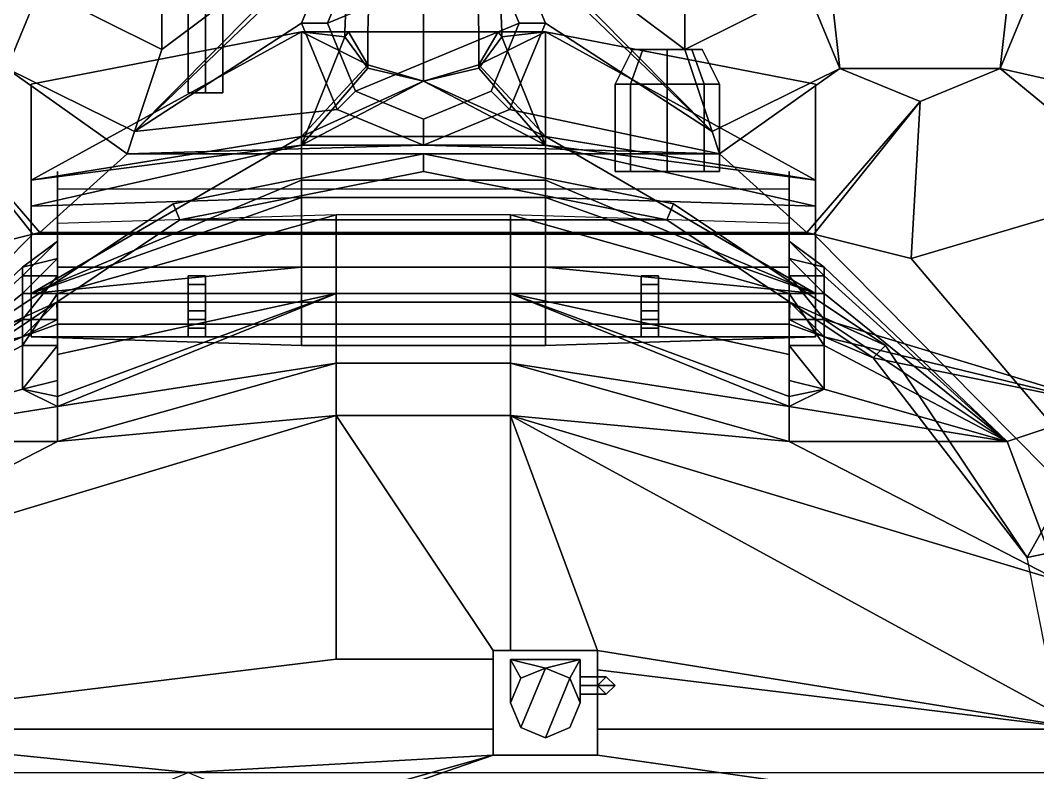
# Model space of a CAD drawing. Header units: millimetres. Extents: x -1.42 to 1.42, y -2.5 to 7.36.
# Drawn here: x -0.463 to 0.705, y 0.46 to 1.323 of the extents above; entities that cross this region are included whole.
import ezdxf

# ---------------------------------------------------------------- set-up
doc = ezdxf.new("R2010")
doc.units = ezdxf.units.MM
doc.header["$MEASUREMENT"] = 0
for name, color, linetype in [('gun', 1, 'Continuous'), ('sleeve', 5, 'Continuous'), ('turret', 2, 'Continuous')]:
    doc.layers.add(name, color=color, linetype=linetype)

msp = doc.modelspace()

# ---------------------------------------------------------------- linework, layer by layer
for points in [[(0.71, 1.94, 0.47), (0.83, -1.89, 0.47), (-0.83, -1.89, 0.47), (-0.71, 1.94, 0.47)], [(-0.06, 1.47, 1.56), (-0.3, 1.29, 1.5504), (-0.3314, 1.1959, 1.56), (-0.06, 1.47, 1.56)], [(-0.06, 1.47, 1.56), (-0.06, 1.47, 1.56), (-0.3314, 1.1959, 1.56), (-0.099, 1.419, 1.56)], [(-0.06, 1.47, 1.56), (-0.3, 1.39, 1.5365), (-0.3, 1.29, 1.5504), (-0.06, 1.47, 1.56)], [(0.06, 1.47, 1.56), (0.06, 1.47, 1.56), (0.099, 1.419, 1.56), (0.3314, 1.1959, 1.56)], [(0.3, 1.29, 1.5504), (0.06, 1.47, 1.56), (0.06, 1.47, 1.56), (0.3314, 1.1959, 1.56)], [(0.3, 1.39, 1.5365), (0.06, 1.47, 1.56), (0.06, 1.47, 1.56), (0.3, 1.29, 1.5504)], [(0, 1.43, 1.61), (-0.0778, 1.3978, 1.61), (-0.11, 1.32, 1.61), (0.0778, 1.3978, 1.61)], [(-0.3314, 1.1959, 1.56), (-0.3314, 1.1959, 1.56), (-0.14, 1.32, 1.56), (-0.099, 1.419, 1.56)], [(-0.099, 1.419, 1.56), (-0.14, 1.32, 1.56), (-0.14, 1.32, 1.59), (-0.099, 1.419, 1.59)], [(-0.099, 1.419, 1.59), (-0.14, 1.32, 1.59), (-0.11, 1.32, 1.61), (-0.0778, 1.3978, 1.61)], [(0.14, 1.32, 1.59), (0.099, 1.419, 1.59), (0.0778, 1.3978, 1.61), (0.11, 1.32, 1.61)], [(0.14, 1.32, 1.56), (0.099, 1.419, 1.56), (0.099, 1.419, 1.59), (0.14, 1.32, 1.59)], [(0.3314, 1.1959, 1.56), (0.3314, 1.1959, 1.56), (0.099, 1.419, 1.56), (0.14, 1.32, 1.56)], [(-0.3, 1.29, 1.5704), (-0.3, 1.39, 1.5565), (-0.44, 1.36, 1.55)], [(-0.3, 1.29, 1.5704), (-0.3, 1.29, 1.5504), (-0.3, 1.39, 1.5365), (-0.3, 1.39, 1.5565)], [(0.0778, 1.3978, 1.61), (-0.11, 1.32, 1.61), (-0.0778, 1.2422, 1.61), (0.11, 1.32, 1.61)], [(0.3, 1.39, 1.5565), (0.3, 1.39, 1.5365), (0.3, 1.29, 1.5504), (0.3, 1.29, 1.5704)], [(0.3, 1.39, 1.5565), (0.3, 1.29, 1.5704), (0.44, 1.36, 1.55)], [(-0.3314, 1.1959, 1.58), (-0.3, 1.29, 1.5704), (-0.44, 1.36, 1.55), (-0.4781, 1.2681, 1.55)], [(-0.4781, 1.2681, 1.55), (-0.44, 1.36, 1.55), (-0.44, 1.36, 1.55), (-0.47, 1.34, 1.55)], [(0.3, 1.29, 1.5704), (0.3314, 1.1959, 1.58), (0.4781, 1.2681, 1.55), (0.44, 1.36, 1.55)], [(0.44, 1.36, 1.55), (0.44, 1.36, 1.55), (0.4781, 1.2681, 1.55), (0.47, 1.34, 1.55)], [(0.6619, 1.2681, 1.53), (0.7, 1.36, 1.53), (0.7, 1.36, 1.55), (0.6619, 1.2681, 1.55)], [(0.6619, 1.2681, 1.53), (0.92, 1.21, 1.4922), (0.96, 1.33, 1.4699), (0.7, 1.36, 1.53)], [(0.6619, 1.2681, 1.55), (0.7, 1.36, 1.55), (0.7, 1.36, 1.55), (0.67, 1.34, 1.55)], [(0.47, 1.34, 1.55), (0.4781, 1.2681, 1.55), (0.6619, 1.2681, 1.55), (0.67, 1.34, 1.55)], [(-0.3314, 1.1959, 1.56), (-0.3314, 1.1959, 1.56), (-0.099, 1.221, 1.56), (-0.14, 1.32, 1.56)], [(-0.14, 1.32, 1.56), (-0.099, 1.221, 1.56), (-0.099, 1.221, 1.59), (-0.14, 1.32, 1.59)], [(-0.14, 1.32, 1.59), (-0.099, 1.221, 1.59), (-0.0778, 1.2422, 1.61), (-0.11, 1.32, 1.61)], [(0.11, 1.32, 1.61), (-0.0778, 1.2422, 1.61), (0, 1.21, 1.61), (0.0778, 1.2422, 1.61)], [(0.099, 1.221, 1.59), (0.14, 1.32, 1.59), (0.11, 1.32, 1.61), (0.0778, 1.2422, 1.61)], [(0.099, 1.221, 1.56), (0.14, 1.32, 1.56), (0.14, 1.32, 1.59), (0.099, 1.221, 1.59)], [(0.34, 1.17, 1.56), (0.3314, 1.1959, 1.56), (0.14, 1.32, 1.56), (0.099, 1.221, 1.56)], [(-0.3314, 1.1959, 1.58), (-0.3314, 1.1959, 1.56), (-0.3, 1.29, 1.5504), (-0.3, 1.29, 1.5704)], [(0.3, 1.29, 1.5704), (0.3, 1.29, 1.5504), (0.3314, 1.1959, 1.56), (0.3314, 1.1959, 1.58)], [(-0.44, 1.08, 1.58), (-0.34, 1.17, 1.58), (-0.4781, 1.2681, 1.55), (-0.57, 1.23, 1.55)], [(-0.34, 1.17, 1.58), (-0.3314, 1.1959, 1.58), (-0.4781, 1.2681, 1.55)], [(0.3314, 1.1959, 1.58), (0.34, 1.17, 1.58), (0.4781, 1.2681, 1.55)], [(0.4781, 1.2681, 1.55), (0.34, 1.17, 1.58), (0.44, 1.08, 1.58), (0.57, 1.23, 1.53)], [(0.4781, 1.2681, 1.55), (0.57, 1.23, 1.53), (0.57, 1.23, 1.55), (0.4781, 1.2681, 1.55)], [(0.4781, 1.2681, 1.55), (0.57, 1.23, 1.55), (0.57, 1.23, 1.55), (0.6619, 1.2681, 1.55)], [(0.57, 1.23, 1.53), (0.56, 1.05, 1.5662), (0.83, 1.13, 1.5163), (0.6619, 1.2681, 1.53)], [(0.57, 1.23, 1.53), (0.6619, 1.2681, 1.53), (0.6619, 1.2681, 1.55), (0.57, 1.23, 1.55)], [(0.6619, 1.2681, 1.53), (0.83, 1.13, 1.5163), (0.92, 1.21, 1.4922), (0.6619, 1.2681, 1.53)], [(-0.099, 1.221, 1.59), (0, 1.18, 1.59), (0, 1.21, 1.61), (-0.0778, 1.2422, 1.61)], [(0, 1.18, 1.59), (0.099, 1.221, 1.59), (0.0778, 1.2422, 1.61), (0, 1.21, 1.61)], [(-0.57, 1.23, 1.55), (-0.56, 1.05, 1.5662), (-0.4482, 1.078, 1.58), (-0.57, 1.23, 1.55)], [(-0.57, 1.23, 1.55), (-0.4482, 1.078, 1.58), (-0.44, 1.08, 1.58), (-0.57, 1.23, 1.55)], [(0.57, 1.23, 1.53), (0.44, 1.08, 1.58), (0.4482, 1.078, 1.58), (0.57, 1.23, 1.53)], [(0.57, 1.23, 1.53), (0.4482, 1.078, 1.58), (0.56, 1.05, 1.5662), (0.57, 1.23, 1.53)], [(-0.3314, 1.1959, 1.56), (-0.34, 1.17, 1.56), (0, 1.18, 1.56), (-0.099, 1.221, 1.56)], [(-0.099, 1.221, 1.56), (0, 1.18, 1.56), (0, 1.18, 1.59), (-0.099, 1.221, 1.59)], [(0, 1.18, 1.56), (0.099, 1.221, 1.56), (0.099, 1.221, 1.59), (0, 1.18, 1.59)], [(0.34, 1.17, 1.56), (0.34, 1.17, 1.56), (0.099, 1.221, 1.56), (0, 1.18, 1.56)], [(-0.34, 1.17, 1.58), (-0.34, 1.17, 1.56), (-0.3314, 1.1959, 1.56), (-0.3314, 1.1959, 1.58)], [(0.3314, 1.1959, 1.58), (0.3314, 1.1959, 1.56), (0.34, 1.17, 1.56), (0.34, 1.17, 1.58)], [(-0.34, 1.17, 1.56), (-0.34, 1.17, 1.56), (0.34, 1.17, 1.56), (0, 1.18, 1.56)], [(-0.44, 1.08, 1.58), (-0.44, 1.08, 1.56), (-0.34, 1.17, 1.56), (-0.34, 1.17, 1.58)], [(-0.44, 1.08, 1.56), (0.44, 1.08, 1.56), (0.34, 1.17, 1.56), (-0.34, 1.17, 1.56)], [(0.34, 1.17, 1.58), (0.34, 1.17, 1.56), (0.44, 1.08, 1.56), (0.44, 1.08, 1.58)], [(0.56, 1.05, 1.5662), (0.56, 1.05, 1.5462), (0.83, 1.13, 1.4963), (0.83, 1.13, 1.5163)], [(0.56, 1.05, 1.5462), (1.06, 0.46, 1.56), (1.06, 0.46, 1.56), (0.83, 1.13, 1.4963)], [(-0.4482, 1.078, 1.56), (-1.06, 0.46, 1.56), (1.06, 0.46, 1.56), (0.4482, 1.078, 1.56)], [(-0.56, 1.05, 1.5462), (-1.06, 0.46, 1.56), (-1.06, 0.46, 1.56), (-0.4482, 1.078, 1.56)], [(-0.56, 1.05, 1.5662), (-0.56, 1.05, 1.5462), (-0.4482, 1.078, 1.56), (-0.4482, 1.078, 1.58)], [(-0.4482, 1.078, 1.58), (-0.4482, 1.078, 1.56), (-0.44, 1.08, 1.56), (-0.44, 1.08, 1.58)], [(-0.4482, 1.078, 1.56), (0.4482, 1.078, 1.56), (0.44, 1.08, 1.56), (-0.44, 1.08, 1.56)], [(0.44, 1.08, 1.58), (0.44, 1.08, 1.56), (0.4482, 1.078, 1.56), (0.4482, 1.078, 1.58)], [(0.4482, 1.078, 1.58), (0.4482, 1.078, 1.56), (0.56, 1.05, 1.5462), (0.56, 1.05, 1.5662)], [(0.4482, 1.078, 1.56), (1.06, 0.46, 1.56), (1.06, 0.46, 1.56), (0.56, 1.05, 1.5462)]]:
    msp.add_3dface(points)
at = {"layer": 'gun'}
for points in [[(-0.25, 1.39, 1.82), (-0.27, 1.39, 1.8), (-0.27, 1.24, 1.8), (-0.25, 1.24, 1.82)], [(-0.27, 1.39, 1.8), (-0.25, 1.39, 1.78), (-0.25, 1.24, 1.78), (-0.27, 1.24, 1.8)], [(-0.23, 1.39, 1.8), (-0.25, 1.39, 1.82), (-0.25, 1.24, 1.82), (-0.23, 1.24, 1.8)], [(-0.25, 1.39, 1.78), (-0.23, 1.39, 1.8), (-0.23, 1.24, 1.8), (-0.25, 1.24, 1.78)]]:
    msp.add_3dface(points, dxfattribs=at)
at = {"layer": 'sleeve'}
for points in [[(-0.0636, 1.31, 1.8164), (-0.09, 1.31, 1.88), (-0.08, 1.55, 1.88), (-0.0566, 1.55, 1.8234)], [(-0.09, 1.31, 1.88), (-0.0636, 1.31, 1.9436), (-0.0566, 1.55, 1.9366), (-0.08, 1.55, 1.88)], [(0, 1.31, 1.79), (-0.0636, 1.31, 1.8164), (-0.0566, 1.55, 1.8234), (0, 1.55, 1.8)], [(-0.0636, 1.31, 1.9436), (0, 1.31, 1.97), (0, 1.55, 1.96), (-0.0566, 1.55, 1.9366)], [(0.0636, 1.31, 1.8164), (0, 1.31, 1.79), (0, 1.55, 1.8), (0.0566, 1.55, 1.8234)], [(0, 1.31, 1.97), (0.0636, 1.31, 1.9436), (0.0566, 1.55, 1.9366), (0, 1.55, 1.96)], [(0.09, 1.31, 1.88), (0.0636, 1.31, 1.8164), (0.0566, 1.55, 1.8234), (0.08, 1.55, 1.88)], [(0.0636, 1.31, 1.9436), (0.09, 1.31, 1.88), (0.08, 1.55, 1.88), (0.0566, 1.55, 1.9366)], [(-0.45, 1.14, 2.06), (-0.14, 1.18, 2.1), (-0.14, 1.31, 1.87), (-0.45, 1.25, 1.87)], [(-0.45, 1.25, 1.87), (-0.14, 1.31, 1.87), (-0.14, 1.31, 1.87), (-0.45, 1.14, 1.68)], [(-0.14, 1.31, 1.87), (-0.14, 1.19, 1.7), (-0.14, 1.19, 1.7), (-0.45, 1.14, 1.68)], [(-0.09, 1.3043, 1.88), (-0.14, 1.31, 1.87), (-0.14, 1.31, 1.87), (-0.14, 1.18, 2.1)], [(-0.14, 1.31, 1.87), (-0.14, 1.31, 1.87), (-0.0636, 1.2721, 1.8164), (-0.14, 1.19, 1.7)], [(-0.14, 1.31, 1.87), (-0.14, 1.31, 1.87), (-0.0859, 1.31, 1.87), (-0.0636, 1.2721, 1.8164)], [(-0.14, 1.31, 1.87), (-0.14, 1.31, 1.87), (-0.09, 1.3043, 1.88), (-0.0859, 1.31, 1.87)], [(-0.0636, 1.31, 1.9436), (-0.09, 1.31, 1.88), (-0.09, 1.3043, 1.88), (-0.0636, 1.2684, 1.9436)], [(-0.09, 1.31, 1.88), (-0.0859, 1.31, 1.87), (-0.09, 1.3043, 1.88), (-0.09, 1.31, 1.88)], [(-0.0859, 1.31, 1.87), (-0.0636, 1.31, 1.8164), (-0.0636, 1.2721, 1.8164), (-0.0859, 1.31, 1.87)], [(0, 1.31, 1.97), (-0.0636, 1.31, 1.9436), (-0.0636, 1.2684, 1.9436), (0, 1.2535, 1.97)], [(-0.0636, 1.31, 1.8164), (0, 1.31, 1.79), (0, 1.2535, 1.79), (-0.0636, 1.2721, 1.8164)], [(0.0636, 1.31, 1.9436), (0, 1.31, 1.97), (0, 1.2535, 1.97), (0.0636, 1.2684, 1.9436)], [(0, 1.31, 1.79), (0.0636, 1.31, 1.8164), (0.0636, 1.2721, 1.8164), (0, 1.2535, 1.79)], [(0.09, 1.31, 1.88), (0.0636, 1.31, 1.9436), (0.0636, 1.2684, 1.9436), (0.09, 1.3043, 1.88)], [(0.0636, 1.31, 1.8164), (0.0859, 1.31, 1.87), (0.0859, 1.31, 1.87), (0.0636, 1.2721, 1.8164)], [(0.14, 1.31, 1.87), (0.14, 1.31, 1.87), (0.14, 1.19, 1.7), (0.0636, 1.2721, 1.8164)], [(0.0859, 1.31, 1.87), (0.14, 1.31, 1.87), (0.14, 1.31, 1.87), (0.0636, 1.2721, 1.8164)], [(0.0859, 1.31, 1.87), (0.09, 1.31, 1.88), (0.09, 1.31, 1.88), (0.09, 1.3043, 1.88)], [(0.09, 1.3043, 1.88), (0.14, 1.31, 1.87), (0.14, 1.31, 1.87), (0.0859, 1.31, 1.87)], [(0.14, 1.31, 1.87), (0.09, 1.3043, 1.88), (0.14, 1.18, 2.1)], [(0.14, 1.18, 2.1), (0.45, 1.14, 2.06), (0.45, 1.25, 1.87), (0.14, 1.31, 1.87)], [(0.14, 1.31, 1.87), (0.45, 1.14, 1.68), (0.45, 1.14, 1.68), (0.14, 1.19, 1.7)], [(0.14, 1.31, 1.87), (0.45, 1.25, 1.87), (0.45, 1.25, 1.87), (0.45, 1.14, 1.68)], [(-0.0636, 1.2684, 1.9436), (-0.09, 1.3043, 1.88), (-0.09, 1.3043, 1.88), (-0.14, 1.18, 2.1)], [(0.09, 1.3043, 1.88), (0.0636, 1.2684, 1.9436), (0.14, 1.18, 2.1)], [(0.2376, 1.25, 1.9176), (0.22, 1.25, 1.96), (0.24, 1.29, 1.96), (0.2517, 1.29, 1.9317)], [(0.22, 1.25, 1.96), (0.2376, 1.25, 2.0024), (0.2517, 1.29, 1.9883), (0.24, 1.29, 1.96)], [(0.28, 1.25, 1.9), (0.2376, 1.25, 1.9176), (0.2517, 1.29, 1.9317), (0.28, 1.29, 1.92)], [(0.2376, 1.25, 2.0024), (0.28, 1.25, 2.02), (0.28, 1.29, 2), (0.2517, 1.29, 1.9883)], [(0.2517, 1.29, 1.9883), (0.32, 1.29, 1.96), (0.3083, 1.29, 1.9317), (0.24, 1.29, 1.96)], [(0.24, 1.29, 1.96), (0.3083, 1.29, 1.9317), (0.28, 1.29, 1.92), (0.2517, 1.29, 1.9317)], [(0.28, 1.29, 2), (0.3083, 1.29, 1.9883), (0.32, 1.29, 1.96), (0.2517, 1.29, 1.9883)], [(0.3224, 1.25, 1.9176), (0.28, 1.25, 1.9), (0.28, 1.29, 1.92), (0.3083, 1.29, 1.9317)], [(0.28, 1.25, 2.02), (0.3224, 1.25, 2.0024), (0.3083, 1.29, 1.9883), (0.28, 1.29, 2)], [(0.34, 1.25, 1.96), (0.3224, 1.25, 1.9176), (0.3083, 1.29, 1.9317), (0.32, 1.29, 1.96)], [(0.3224, 1.25, 2.0024), (0.34, 1.25, 1.96), (0.32, 1.29, 1.96), (0.3083, 1.29, 1.9883)], [(-0.0636, 1.2721, 1.8164), (-0.0636, 1.2721, 1.8164), (0, 1.2535, 1.79), (-0.14, 1.19, 1.7)], [(0, 1.2535, 1.97), (-0.0636, 1.2684, 1.9436), (-0.0636, 1.2684, 1.9436), (-0.14, 1.18, 2.1)], [(0.0636, 1.2721, 1.8164), (0.0636, 1.2721, 1.8164), (0.14, 1.19, 1.7), (0, 1.2535, 1.79)], [(0.0636, 1.2684, 1.9436), (0, 1.2535, 1.97), (0.14, 1.18, 2.1)], [(-0.45, 1.08, 1.9), (-0.45, 1.06, 1.95), (-0.45, 1.14, 2.06), (-0.45, 1.25, 1.87)], [(-0.45, 1.08, 1.83), (-0.45, 1.08, 1.9), (-0.45, 1.08, 1.9), (-0.45, 1.25, 1.87)], [(-0.45, 1, 1.72), (-0.45, 1.08, 1.83), (-0.45, 1.25, 1.87), (-0.45, 1.14, 1.68)], [(-0.14, 1.18, 2.1), (0.14, 1.18, 2.1), (0, 1.2535, 1.97)], [(0, 1.2535, 1.79), (0, 1.2535, 1.79), (0.14, 1.19, 1.7), (-0.14, 1.19, 1.7)], [(0.2376, 1.25, 2.0024), (0.22, 1.25, 1.96), (0.22, 1.15, 1.96), (0.2376, 1.15, 2.0024)], [(0.22, 1.25, 1.96), (0.2376, 1.25, 1.9176), (0.2376, 1.15, 1.9176), (0.22, 1.15, 1.96)], [(0.28, 1.25, 2.02), (0.2376, 1.25, 2.0024), (0.2376, 1.15, 2.0024), (0.28, 1.15, 2.02)], [(0.2376, 1.25, 1.9176), (0.28, 1.25, 1.9), (0.28, 1.15, 1.9), (0.2376, 1.15, 1.9176)], [(0.3224, 1.25, 2.0024), (0.28, 1.25, 2.02), (0.28, 1.15, 2.02), (0.3224, 1.15, 2.0024)], [(0.28, 1.25, 1.9), (0.3224, 1.25, 1.9176), (0.3224, 1.15, 1.9176), (0.28, 1.15, 1.9)], [(0.34, 1.25, 1.96), (0.3224, 1.25, 2.0024), (0.3224, 1.15, 2.0024), (0.34, 1.15, 1.96)], [(0.3224, 1.25, 1.9176), (0.34, 1.25, 1.96), (0.34, 1.15, 1.96), (0.3224, 1.15, 1.9176)], [(0.45, 1.06, 1.95), (0.45, 1.08, 1.9), (0.45, 1.25, 1.87), (0.45, 1.14, 2.06)], [(0.45, 1.08, 1.9), (0.45, 1.08, 1.83), (0.45, 1.25, 1.87), (0.45, 1.08, 1.9)], [(0.45, 1.08, 1.83), (0.45, 1, 1.72), (0.45, 1.14, 1.68), (0.45, 1.25, 1.87)], [(-0.45, 1.14, 1.68), (-0.14, 1.19, 1.7), (-0.14, 1.19, 1.7), (-0.45, 1.01, 1.65)], [(-0.14, 1.19, 1.7), (-0.14, 1.14, 1.68), (-0.14, 1.14, 1.68), (-0.45, 1.01, 1.65)], [(-0.45, 1.11, 2.09), (-0.14, 1.12, 2.15), (-0.14, 1.18, 2.1), (-0.45, 1.11, 2.09)], [(-0.45, 1.14, 2.06), (-0.45, 1.11, 2.09), (-0.14, 1.18, 2.1), (-0.45, 1.14, 2.06)], [(-0.14, 1.19, 1.7), (0.14, 1.19, 1.7), (0.14, 1.14, 1.68), (-0.14, 1.14, 1.68)], [(-0.14, 1.12, 2.15), (0.14, 1.12, 2.15), (0.14, 1.18, 2.1), (-0.14, 1.18, 2.1)], [(0.45, 1.14, 1.68), (0.45, 1.01, 1.65), (0.45, 1.01, 1.65), (0.14, 1.19, 1.7)], [(0.14, 1.19, 1.7), (0.45, 1.01, 1.65), (0.45, 1.01, 1.65), (0.14, 1.14, 1.68)], [(0.14, 1.12, 2.15), (0.45, 1.11, 2.09), (0.45, 1.11, 2.09), (0.14, 1.18, 2.1)], [(0.45, 1.11, 2.09), (0.45, 1.14, 2.06), (0.45, 1.14, 2.06), (0.14, 1.18, 2.1)], [(-0.14, 1.14, 1.68), (0.14, 1.14, 1.68), (0.45, 1.01, 1.65), (-0.45, 1.01, 1.65)], [(-0.45, 0.99, 2.01), (-0.45, 0.96, 2.07), (-0.45, 1.11, 2.09), (-0.45, 1.14, 2.06)], [(-0.45, 1.06, 1.95), (-0.45, 0.99, 2.01), (-0.45, 1.14, 2.06)], [(-0.45, 1.01, 1.65), (-0.45, 1, 1.68), (-0.45, 1, 1.72), (-0.45, 1.14, 1.68)], [(0.45, 0.96, 2.07), (0.45, 0.99, 2.01), (0.45, 1.14, 2.06), (0.45, 1.11, 2.09)], [(0.45, 0.99, 2.01), (0.45, 1.06, 1.95), (0.45, 1.14, 2.06)], [(0.45, 1, 1.68), (0.45, 1.01, 1.65), (0.45, 1.14, 1.68), (0.45, 1, 1.72)], [(-0.45, 1.01, 2.13), (-0.14, 1.04, 2.19), (-0.14, 1.12, 2.15), (-0.45, 1.01, 2.13)], [(-0.45, 1.11, 2.09), (-0.45, 1.01, 2.13), (-0.14, 1.12, 2.15), (-0.45, 1.11, 2.09)], [(-0.45, 0.96, 2.07), (-0.45, 0.96, 2.13), (-0.45, 1.01, 2.13), (-0.45, 1.11, 2.09)], [(-0.14, 1.04, 2.19), (0.14, 1.04, 2.19), (0.14, 1.12, 2.15), (-0.14, 1.12, 2.15)], [(0.14, 1.04, 2.19), (0.45, 1.01, 2.13), (0.45, 1.01, 2.13), (0.14, 1.12, 2.15)], [(0.45, 1.01, 2.13), (0.45, 1.11, 2.09), (0.45, 1.11, 2.09), (0.14, 1.12, 2.15)], [(0.45, 0.96, 2.13), (0.45, 0.96, 2.07), (0.45, 1.11, 2.09), (0.45, 1.01, 2.13)], [(-0.45, 0.96, 2.13), (-0.14, 0.95, 2.19), (-0.14, 1.04, 2.19), (-0.45, 1.01, 2.13)], [(-0.14, 0.95, 2.19), (0.14, 0.95, 2.19), (0.14, 1.04, 2.19), (-0.14, 1.04, 2.19)], [(0.14, 0.95, 2.19), (0.45, 0.96, 2.13), (0.45, 1.01, 2.13), (0.14, 1.04, 2.19)], [(-0.27, 1.01, 2.26), (-0.25, 1.01, 2.26), (-0.25, 1.03, 2.24), (-0.27, 1.03, 2.24)], [(-0.27, 1.03, 2.24), (-0.25, 1.03, 2.24), (-0.25, 1.03, 2.1684), (-0.27, 1.03, 2.1635)], [(-0.27, 1.01, 2.24), (-0.27, 1.01, 2.26), (-0.27, 1.03, 2.24), (-0.27, 1.02, 2.22)], [(-0.27, 1.02, 2.22), (-0.27, 1.02, 2.22), (-0.27, 1.03, 2.24), (-0.27, 1.0274, 2.1648)], [(-0.27, 1.03, 2.24), (-0.27, 1.03, 2.24), (-0.27, 1.03, 2.1635), (-0.27, 1.0274, 2.1648)], [(-0.27, 1.01, 2.2), (-0.27, 1.01, 2.2), (-0.27, 1.02, 2.22), (-0.27, 1.0274, 2.1648)], [(-0.27, 0.96, 2.1648), (-0.27, 0.98, 2.2), (-0.27, 1.01, 2.2), (-0.27, 1.0274, 2.1648)], [(-0.25, 1.01, 2.26), (-0.25, 1.01, 2.24), (-0.25, 1.02, 2.22), (-0.25, 1.03, 2.24)], [(-0.25, 1.02, 2.22), (-0.25, 1.02, 2.22), (-0.25, 1.0294, 2.1687), (-0.25, 1.03, 2.24)], [(-0.25, 1.03, 2.24), (-0.25, 1.03, 2.24), (-0.25, 1.0294, 2.1687), (-0.25, 1.03, 2.1684)], [(-0.25, 1.01, 2.2), (-0.25, 1.01, 2.2), (-0.25, 1.0294, 2.1687), (-0.25, 1.02, 2.22)], [(-0.25, 0.98, 2.2), (-0.25, 0.96, 2.1687), (-0.25, 1.0294, 2.1687), (-0.25, 1.01, 2.2)], [(0.25, 1.01, 2.26), (0.27, 1.01, 2.26), (0.27, 1.03, 2.24), (0.25, 1.03, 2.24)], [(0.25, 1.03, 2.24), (0.27, 1.03, 2.24), (0.27, 1.03, 2.1635), (0.25, 1.03, 2.1684)], [(0.25, 1.01, 2.24), (0.25, 1.01, 2.26), (0.25, 1.03, 2.24), (0.25, 1.02, 2.22)], [(0.25, 1.02, 2.22), (0.25, 1.02, 2.22), (0.25, 1.03, 2.24), (0.25, 1.0294, 2.1687)], [(0.25, 1.03, 2.24), (0.25, 1.03, 2.24), (0.25, 1.03, 2.1684), (0.25, 1.0294, 2.1687)], [(0.25, 1.01, 2.2), (0.25, 1.01, 2.2), (0.25, 1.02, 2.22), (0.25, 1.0294, 2.1687)], [(0.25, 0.96, 2.1687), (0.25, 0.98, 2.2), (0.25, 1.01, 2.2), (0.25, 1.0294, 2.1687)], [(0.27, 1.01, 2.26), (0.27, 1.01, 2.24), (0.27, 1.02, 2.22), (0.27, 1.03, 2.24)], [(0.27, 1.02, 2.22), (0.27, 1.02, 2.22), (0.27, 1.0274, 2.1648), (0.27, 1.03, 2.24)], [(0.27, 1.03, 2.24), (0.27, 1.03, 2.24), (0.27, 1.0274, 2.1648), (0.27, 1.03, 2.1635)], [(0.27, 1.01, 2.2), (0.27, 1.01, 2.2), (0.27, 1.0274, 2.1648), (0.27, 1.02, 2.22)], [(0.27, 0.98, 2.2), (0.27, 0.96, 2.1648), (0.27, 1.0274, 2.1648), (0.27, 1.01, 2.2)], [(-0.27, 1.01, 2.2), (-0.25, 1.01, 2.2), (-0.25, 1.02, 2.22), (-0.27, 1.02, 2.22)], [(-0.27, 1.02, 2.22), (-0.25, 1.02, 2.22), (-0.25, 1.01, 2.24), (-0.27, 1.01, 2.24)], [(0.25, 1.01, 2.2), (0.27, 1.01, 2.2), (0.27, 1.02, 2.22), (0.25, 1.02, 2.22)], [(0.25, 1.02, 2.22), (0.27, 1.02, 2.22), (0.27, 1.01, 2.24), (0.25, 1.01, 2.24)], [(-0.27, 0.99, 2.26), (-0.25, 0.99, 2.26), (-0.25, 1.01, 2.26), (-0.27, 1.01, 2.26)], [(-0.27, 0.98, 2.24), (-0.27, 0.99, 2.26), (-0.27, 1.01, 2.26), (-0.27, 1.01, 2.24)], [(-0.27, 0.98, 2.2), (-0.25, 0.98, 2.2), (-0.25, 1.01, 2.2), (-0.27, 1.01, 2.2)], [(-0.27, 1.01, 2.24), (-0.25, 1.01, 2.24), (-0.25, 0.98, 2.24), (-0.27, 0.98, 2.24)], [(-0.25, 0.99, 2.26), (-0.25, 0.98, 2.24), (-0.25, 1.01, 2.24), (-0.25, 1.01, 2.26)], [(0.25, 0.99, 2.26), (0.27, 0.99, 2.26), (0.27, 1.01, 2.26), (0.25, 1.01, 2.26)], [(0.25, 0.98, 2.24), (0.25, 0.99, 2.26), (0.25, 1.01, 2.26), (0.25, 1.01, 2.24)], [(0.25, 0.98, 2.2), (0.27, 0.98, 2.2), (0.27, 1.01, 2.2), (0.25, 1.01, 2.2)], [(0.25, 1.01, 2.24), (0.27, 1.01, 2.24), (0.27, 0.98, 2.24), (0.25, 0.98, 2.24)], [(0.27, 0.99, 2.26), (0.27, 0.98, 2.24), (0.27, 1.01, 2.24), (0.27, 1.01, 2.26)], [(-0.27, 0.96, 2.24), (-0.25, 0.96, 2.24), (-0.25, 0.99, 2.26), (-0.27, 0.99, 2.26)], [(-0.27, 0.98, 2.24), (-0.27, 0.98, 2.24), (-0.27, 0.96, 2.24), (-0.27, 0.99, 2.26)], [(-0.25, 0.98, 2.24), (-0.25, 0.98, 2.24), (-0.25, 0.99, 2.26), (-0.25, 0.96, 2.24)], [(0.25, 0.96, 2.24), (0.27, 0.96, 2.24), (0.27, 0.99, 2.26), (0.25, 0.99, 2.26)], [(0.25, 0.98, 2.24), (0.25, 0.98, 2.24), (0.25, 0.96, 2.24), (0.25, 0.99, 2.26)], [(0.27, 0.98, 2.24), (0.27, 0.98, 2.24), (0.27, 0.99, 2.26), (0.27, 0.96, 2.24)], [(-0.27, 0.96, 2.1648), (-0.27, 0.96, 2.1648), (-0.27, 0.97, 2.22), (-0.27, 0.98, 2.2)], [(-0.27, 0.97, 2.22), (-0.27, 0.97, 2.22), (-0.27, 0.96, 2.24), (-0.27, 0.98, 2.24)], [(-0.27, 0.97, 2.22), (-0.25, 0.97, 2.22), (-0.25, 0.98, 2.2), (-0.27, 0.98, 2.2)], [(-0.27, 0.98, 2.24), (-0.25, 0.98, 2.24), (-0.25, 0.97, 2.22), (-0.27, 0.97, 2.22)], [(-0.27, 0.96, 2.1648), (-0.27, 0.96, 2.1648), (-0.27, 0.96, 2.24), (-0.27, 0.97, 2.22)], [(-0.25, 0.96, 2.1687), (-0.25, 0.96, 2.1687), (-0.25, 0.98, 2.2), (-0.25, 0.97, 2.22)], [(-0.25, 0.97, 2.22), (-0.25, 0.97, 2.22), (-0.25, 0.98, 2.24), (-0.25, 0.96, 2.24)], [(-0.25, 0.96, 2.1687), (-0.25, 0.96, 2.1687), (-0.25, 0.97, 2.22), (-0.25, 0.96, 2.24)], [(0.25, 0.96, 2.1687), (0.25, 0.96, 2.1687), (0.25, 0.97, 2.22), (0.25, 0.98, 2.2)], [(0.25, 0.97, 2.22), (0.25, 0.97, 2.22), (0.25, 0.96, 2.24), (0.25, 0.98, 2.24)], [(0.25, 0.98, 2.24), (0.27, 0.98, 2.24), (0.27, 0.97, 2.22), (0.25, 0.97, 2.22)], [(0.25, 0.97, 2.22), (0.27, 0.97, 2.22), (0.27, 0.98, 2.2), (0.25, 0.98, 2.2)], [(0.25, 0.96, 2.1687), (0.25, 0.96, 2.1687), (0.25, 0.96, 2.24), (0.25, 0.97, 2.22)], [(0.27, 0.96, 2.1648), (0.27, 0.96, 2.1648), (0.27, 0.98, 2.2), (0.27, 0.97, 2.22)], [(0.27, 0.97, 2.22), (0.27, 0.97, 2.22), (0.27, 0.98, 2.24), (0.27, 0.96, 2.24)], [(0.27, 0.96, 2.1648), (0.27, 0.96, 2.1648), (0.27, 0.97, 2.22), (0.27, 0.96, 2.24)], [(-0.45, 0.96, 2.13), (0.45, 0.96, 2.13), (0.14, 0.95, 2.19), (-0.14, 0.95, 2.19)], [(-0.45, 0.96, 2.07), (0.45, 0.96, 2.07), (0.45, 0.96, 2.13), (-0.45, 0.96, 2.13)], [(-0.27, 0.96, 2.1648), (-0.25, 0.96, 2.1687), (-0.25, 0.96, 2.24), (-0.27, 0.96, 2.24)], [(0.25, 0.96, 2.1687), (0.27, 0.96, 2.1648), (0.27, 0.96, 2.24), (0.25, 0.96, 2.24)]]:
    msp.add_3dface(points, dxfattribs=at)
at = {"layer": 'turret'}
for points in [[(0, 1.17, 1.6), (-0.287, 1.1129, 1.6), (-0.2794, 1.0944, 1.63), (0, 1.15, 1.63)], [(0, 1.17, 1.56), (-0.287, 1.1129, 1.56), (-0.287, 1.1129, 1.6), (0, 1.17, 1.6)], [(0.287, 1.1129, 1.6), (0, 1.17, 1.6), (0, 1.15, 1.63), (0.2794, 1.0944, 1.63)], [(0.287, 1.1129, 1.56), (0, 1.17, 1.56), (0, 1.17, 1.6), (0.287, 1.1129, 1.6)], [(-0.42, 1.15, 1.81), (-0.42, 1.15, 1.81), (-0.42, 1.13, 1.76), (-0.42, 1.07, 1.81)], [(-0.42, 1.15, 1.92), (-0.42, 1.15, 1.92), (-0.42, 1.15, 1.81), (-0.42, 1.07, 1.81)], [(-0.42, 1.15, 1.92), (-0.42, 1.15, 1.92), (-0.42, 1.07, 1.81), (-0.42, 1.07, 1.9)], [(-0.42, 1.15, 1.92), (-0.42, 1.15, 1.92), (-0.42, 1.07, 1.9), (-0.42, 1.05, 1.94)], [(-0.42, 1.15, 1.92), (-0.42, 1.15, 1.92), (-0.42, 1.05, 1.94), (-0.42, 1.09, 2.04)], [(0, 1.15, 1.63), (0, 1.15, 1.63), (-0.2794, 1.0944, 1.63), (0.2794, 1.0944, 1.63)], [(0.42, 1.13, 1.76), (0.42, 1.13, 1.76), (0.42, 1.15, 1.81), (0.42, 1.03, 1.77)], [(0.42, 1.03, 1.77), (0.42, 1.03, 1.77), (0.42, 1.15, 1.81), (0.42, 1.07, 1.81)], [(0.42, 1.07, 1.81), (0.42, 1.07, 1.81), (0.42, 1.15, 1.81), (0.42, 1.15, 1.92)], [(0.42, 1.07, 1.9), (0.42, 1.07, 1.9), (0.42, 1.07, 1.81), (0.42, 1.15, 1.92)], [(0.42, 1.07, 1.9), (0.42, 1.07, 1.9), (0.42, 1.15, 1.92), (0.42, 1.09, 2.04)], [(0.42, 1.04, 1.69), (-0.42, 1.04, 1.69), (-0.42, 1.13, 1.76), (0.42, 1.13, 1.76)], [(-0.42, 1.03, 1.77), (-0.42, 1.03, 1.77), (-0.42, 1.13, 1.76), (-0.42, 1.04, 1.69)], [(-0.42, 1.07, 1.81), (-0.42, 1.07, 1.81), (-0.42, 1.13, 1.76), (-0.42, 1.03, 1.77)], [(0.42, 1.04, 1.69), (0.42, 1.04, 1.69), (0.42, 1.13, 1.76), (0.42, 0.98, 1.71)], [(0.42, 0.98, 1.71), (0.42, 0.98, 1.71), (0.42, 1.13, 1.76), (0.42, 1.03, 1.77)], [(-0.287, 1.1129, 1.6), (-0.5303, 0.9503, 1.6), (-0.4207, 1, 1.63), (-0.2794, 1.0944, 1.63)], [(-0.287, 1.1129, 1.56), (-0.5303, 0.9503, 1.56), (-0.5303, 0.9503, 1.6), (-0.287, 1.1129, 1.6)], [(0.5303, 0.9503, 1.6), (0.287, 1.1129, 1.6), (0.2794, 1.0944, 1.63), (0.4207, 1, 1.63)], [(0.5303, 0.9503, 1.56), (0.287, 1.1129, 1.56), (0.287, 1.1129, 1.6), (0.5303, 0.9503, 1.6)], [(-0.42, 1.01, 2.08), (-0.1, 1.1, 2.12), (-0.1, 1.1, 2.12), (-0.42, 1.09, 2.04)], [(-0.42, 1.01, 2.08), (-0.1, 1.01, 2.16), (-0.1, 1.01, 2.16), (-0.1, 1.1, 2.12)], [(-0.1, 1.01, 2.16), (0.1, 1.01, 2.16), (0.1, 1.1, 2.12), (-0.1, 1.1, 2.12)], [(0.1, 1.01, 2.16), (0.42, 1.01, 2.08), (0.42, 1.01, 2.08), (0.1, 1.1, 2.12)], [(0.42, 1.01, 2.08), (0.42, 1.09, 2.04), (0.42, 1.09, 2.04), (0.1, 1.1, 2.12)], [(0.2794, 1.0944, 1.63), (-0.2794, 1.0944, 1.63), (-0.4207, 1, 1.63), (0.4207, 1, 1.63)], [(-0.42, 1.01, 2.08), (-0.42, 1.01, 2.08), (-0.42, 1.09, 2.04), (-0.42, 1.01, 1.98)], [(-0.42, 1.09, 2.04), (-0.42, 1.09, 2.04), (-0.42, 1.05, 1.94), (-0.42, 1.01, 1.98)], [(0.42, 1.01, 2.08), (0.42, 1.01, 2.08), (0.42, 1.01, 1.98), (0.42, 1.09, 2.04)], [(0.42, 1.01, 1.98), (0.42, 1.01, 1.98), (0.42, 1.05, 1.94), (0.42, 1.09, 2.04)], [(0.42, 1.07, 1.9), (0.42, 1.07, 1.9), (0.42, 1.09, 2.04), (0.42, 1.05, 1.94)], [(-0.42, 1.03, 1.77), (-0.42, 1.03, 1.77), (-0.46, 1.03, 1.82), (-0.42, 1.07, 1.81)], [(-0.46, 1.03, 1.82), (-0.46, 1.03, 1.82), (-0.46, 1.04, 1.86), (-0.42, 1.07, 1.81)], [(-0.46, 1.04, 1.86), (-0.46, 1.04, 1.86), (-0.42, 1.07, 1.9), (-0.42, 1.07, 1.81)], [(-0.46, 1.04, 1.89), (-0.46, 1.04, 1.89), (-0.42, 1.07, 1.9), (-0.46, 1.04, 1.86)], [(-0.42, 1.05, 1.94), (-0.42, 1.05, 1.94), (-0.42, 1.07, 1.9), (-0.46, 1.04, 1.89)], [(0.46, 1.03, 1.82), (0.46, 1.03, 1.82), (0.42, 1.03, 1.77), (0.42, 1.07, 1.81)], [(0.46, 1.04, 1.86), (0.46, 1.04, 1.86), (0.46, 1.03, 1.82), (0.42, 1.07, 1.81)], [(0.46, 1.04, 1.86), (0.46, 1.04, 1.86), (0.42, 1.07, 1.81), (0.42, 1.07, 1.9)], [(0.46, 1.04, 1.89), (0.46, 1.04, 1.89), (0.46, 1.04, 1.86), (0.42, 1.07, 1.9)], [(0.46, 1.04, 1.89), (0.46, 1.04, 1.89), (0.42, 1.07, 1.9), (0.42, 1.05, 1.94)], [(-0.67, 0.84, 2.09), (-0.67, 0.84, 2.09), (-0.46, 1.01, 1.95), (-0.46, 1.04, 1.89)], [(-0.67, 0.84, 2.09), (-0.67, 0.84, 2.09), (-0.46, 1.04, 1.89), (-0.46, 1.04, 1.86)], [(-0.67, 0.84, 2.09), (-0.67, 0.84, 2.09), (-0.46, 1.04, 1.86), (-0.46, 1.03, 1.82)], [(-0.42, 1.05, 1.94), (-0.42, 1.05, 1.94), (-0.46, 1.04, 1.89), (-0.46, 1.01, 1.95)], [(-0.42, 1.01, 1.98), (-0.42, 1.01, 1.98), (-0.42, 1.05, 1.94), (-0.46, 1.01, 1.95)], [(0.42, 0.9745, 1.6619), (-0.42, 0.9745, 1.6619), (-0.42, 1.04, 1.69), (0.42, 1.04, 1.69)], [(-0.42, 0.98, 1.71), (-0.42, 0.98, 1.71), (-0.42, 1.04, 1.69), (-0.42, 0.9745, 1.6619)], [(-0.42, 0.98, 1.71), (-0.42, 0.98, 1.71), (-0.42, 1.03, 1.77), (-0.42, 1.04, 1.69)], [(0.46, 1.01, 1.95), (0.46, 1.01, 1.95), (0.46, 1.04, 1.89), (0.42, 1.05, 1.94)], [(0.46, 1.01, 1.95), (0.46, 1.01, 1.95), (0.42, 1.05, 1.94), (0.42, 1.01, 1.98)], [(0.42, 0.9745, 1.6619), (0.42, 0.9745, 1.6619), (0.42, 1.04, 1.69), (0.42, 0.98, 1.71)], [(0.46, 1.04, 1.89), (0.46, 1.04, 1.89), (0.46, 1.01, 1.95), (0.67, 0.84, 2.09)], [(0.46, 1.04, 1.86), (0.46, 1.04, 1.86), (0.46, 1.04, 1.89), (0.67, 0.84, 2.09)], [(0.46, 1.03, 1.82), (0.46, 1.03, 1.82), (0.46, 1.04, 1.86), (0.67, 0.84, 2.09)], [(-0.67, 0.84, 2.09), (-0.67, 0.84, 2.09), (-0.46, 1.03, 1.82), (-0.46, 0.98, 1.77)], [(-0.42, 1.03, 1.77), (-0.42, 1.03, 1.77), (-0.42, 0.98, 1.71), (-0.46, 0.98, 1.77)], [(-0.42, 1.03, 1.77), (-0.42, 1.03, 1.77), (-0.46, 0.98, 1.77), (-0.46, 1.03, 1.82)], [(0.46, 0.98, 1.77), (0.46, 0.98, 1.77), (0.42, 0.98, 1.71), (0.42, 1.03, 1.77)], [(0.46, 1.03, 1.82), (0.46, 1.03, 1.82), (0.46, 0.98, 1.77), (0.42, 1.03, 1.77)], [(0.46, 0.98, 1.77), (0.46, 0.98, 1.77), (0.46, 1.03, 1.82), (0.67, 0.84, 2.09)], [(-0.67, 0.84, 2.09), (-0.67, 0.84, 2.09), (-0.46, 0.95, 1.98), (-0.46, 1.01, 1.95)], [(-0.42, 1.01, 1.98), (-0.42, 1.01, 1.98), (-0.46, 1.01, 1.95), (-0.46, 0.95, 1.98)], [(-0.42, 0.95, 2), (-0.42, 0.95, 2), (-0.42, 1.01, 1.98), (-0.46, 0.95, 1.98)], [(-0.42, 0.88, 2.08), (-0.1, 0.93, 2.16), (-0.1, 1.01, 2.16), (-0.42, 0.88, 2.08)], [(-0.42, 0.8916, 2.0606), (-0.42, 0.88, 2.08), (-0.1, 1.01, 2.16), (-0.42, 0.8916, 2.0606)], [(-0.42, 0.94, 2.08), (-0.1, 1.01, 2.16), (-0.1, 1.01, 2.16), (-0.42, 1.01, 2.08)], [(-0.42, 0.8916, 2.0606), (-0.1, 1.01, 2.16), (-0.1, 1.01, 2.16), (-0.42, 0.94, 2.08)], [(-0.42, 0.91, 2.03), (-0.42, 0.91, 2.03), (-0.42, 0.94, 2.08), (-0.42, 1.01, 2.08)], [(-0.42, 0.91, 2.03), (-0.42, 0.91, 2.03), (-0.42, 1.01, 2.08), (-0.42, 0.95, 2)], [(-0.42, 0.95, 2), (-0.42, 0.95, 2), (-0.42, 1.01, 2.08), (-0.42, 1.01, 1.98)], [(-0.1, 0.93, 2.16), (0.1, 0.93, 2.16), (0.1, 1.01, 2.16), (-0.1, 1.01, 2.16)], [(0.1, 0.93, 2.16), (0.42, 0.88, 2.08), (0.42, 0.88, 2.08), (0.1, 1.01, 2.16)], [(0.42, 0.88, 2.08), (0.42, 0.8916, 2.0606), (0.42, 0.8916, 2.0606), (0.1, 1.01, 2.16)], [(0.42, 0.8916, 2.0606), (0.42, 0.94, 2.08), (0.42, 0.94, 2.08), (0.1, 1.01, 2.16)], [(0.42, 0.94, 2.08), (0.42, 1.01, 2.08), (0.42, 1.01, 2.08), (0.1, 1.01, 2.16)], [(0.46, 0.95, 1.98), (0.46, 0.95, 1.98), (0.46, 1.01, 1.95), (0.42, 1.01, 1.98)], [(0.46, 0.95, 1.98), (0.46, 0.95, 1.98), (0.42, 1.01, 1.98), (0.42, 0.95, 2)], [(0.42, 0.94, 2.08), (0.42, 0.94, 2.08), (0.42, 0.95, 2), (0.42, 1.01, 2.08)], [(0.42, 0.95, 2), (0.42, 0.95, 2), (0.42, 1.01, 1.98), (0.42, 1.01, 2.08)], [(0.46, 1.01, 1.95), (0.46, 1.01, 1.95), (0.46, 0.95, 1.98), (0.67, 0.84, 2.09)], [(-0.5303, 0.9503, 1.6), (-0.5303, 0.9503, 1.6), (-0.5162, 0.9362, 1.63), (-0.4207, 1, 1.63)], [(-0.5162, 0.9362, 1.63), (-0.5162, 0.9362, 1.63), (-0.46, 0.96, 1.68), (-0.4207, 1, 1.63)], [(-0.46, 0.96, 1.68), (-0.46, 0.96, 1.68), (-0.42, 0.9745, 1.6619), (-0.4207, 1, 1.63)], [(0.4207, 1, 1.63), (-0.4207, 1, 1.63), (-0.42, 0.9745, 1.6619), (0.42, 0.9745, 1.6619)], [(0.42, 0.9745, 1.6619), (0.42, 0.9745, 1.6619), (0.46, 0.96, 1.68), (0.4207, 1, 1.63)], [(0.5303, 0.9503, 1.6), (0.5303, 0.9503, 1.6), (0.4207, 1, 1.63), (0.5162, 0.9362, 1.63)], [(0.4207, 1, 1.63), (0.4207, 1, 1.63), (0.46, 0.96, 1.68), (0.5162, 0.9362, 1.63)], [(-0.79, 0.88, 1.76), (-0.79, 0.88, 1.76), (-0.46, 0.98, 1.77), (-0.46, 0.96, 1.73)], [(-0.79, 0.88, 1.76), (-0.79, 0.88, 1.76), (-0.67, 0.84, 2.09), (-0.46, 0.98, 1.77)], [(-0.46, 0.96, 1.73), (-0.46, 0.96, 1.73), (-0.42, 0.98, 1.71), (-0.46, 0.96, 1.68)], [(-0.46, 0.98, 1.77), (-0.46, 0.98, 1.77), (-0.42, 0.98, 1.71), (-0.46, 0.96, 1.73)], [(-0.42, 0.98, 1.71), (-0.42, 0.98, 1.71), (-0.42, 0.9745, 1.6619), (-0.46, 0.96, 1.68)], [(0.46, 0.96, 1.68), (0.46, 0.96, 1.68), (0.42, 0.98, 1.71), (0.46, 0.96, 1.73)], [(0.46, 0.96, 1.73), (0.46, 0.96, 1.73), (0.42, 0.98, 1.71), (0.46, 0.98, 1.77)], [(0.46, 0.96, 1.68), (0.46, 0.96, 1.68), (0.42, 0.9745, 1.6619), (0.42, 0.98, 1.71)], [(0.46, 0.96, 1.73), (0.46, 0.96, 1.73), (0.46, 0.98, 1.77), (0.79, 0.88, 1.76)], [(0.46, 0.98, 1.77), (0.46, 0.98, 1.77), (0.67, 0.84, 2.09), (0.79, 0.88, 1.76)], [(-0.79, 0.88, 1.76), (-0.79, 0.88, 1.76), (-0.46, 0.96, 1.68), (-0.5162, 0.9362, 1.63)], [(-0.79, 0.88, 1.76), (-0.79, 0.88, 1.76), (-0.46, 0.96, 1.73), (-0.46, 0.96, 1.68)], [(0.5162, 0.9362, 1.63), (0.5162, 0.9362, 1.63), (0.46, 0.96, 1.68), (0.79, 0.88, 1.76)], [(0.46, 0.96, 1.68), (0.46, 0.96, 1.68), (0.46, 0.96, 1.73), (0.79, 0.88, 1.76)], [(-0.67, 0.84, 2.09), (-0.67, 0.84, 2.09), (-0.46, 0.9, 2.01), (-0.46, 0.95, 1.98)], [(-0.42, 0.95, 2), (-0.42, 0.95, 2), (-0.46, 0.95, 1.98), (-0.46, 0.9, 2.01)], [(-0.42, 0.91, 2.03), (-0.42, 0.91, 2.03), (-0.42, 0.95, 2), (-0.46, 0.9, 2.01)], [(0.46, 0.9, 2.01), (0.46, 0.9, 2.01), (0.46, 0.95, 1.98), (0.42, 0.95, 2)], [(0.46, 0.9, 2.01), (0.46, 0.9, 2.01), (0.42, 0.95, 2), (0.42, 0.91, 2.03)], [(0.42, 0.91, 2.03), (0.42, 0.91, 2.03), (0.42, 0.95, 2), (0.42, 0.94, 2.08)], [(0.46, 0.95, 1.98), (0.46, 0.95, 1.98), (0.46, 0.9, 2.01), (0.67, 0.84, 2.09)], [(0.6929, 0.707, 1.56), (0.5303, 0.9503, 1.6), (0.5162, 0.9362, 1.63), (0.6929, 0.707, 1.56)], [(0.6929, 0.707, 1.56), (0.5303, 0.9503, 1.56), (0.5303, 0.9503, 1.6), (0.6929, 0.707, 1.56)], [(-0.42, 0.91, 2.03), (-0.42, 0.91, 2.03), (-0.42, 0.8916, 2.0606), (-0.42, 0.94, 2.08)], [(0.42, 0.8916, 2.0606), (0.42, 0.8916, 2.0606), (0.42, 0.91, 2.03), (0.42, 0.94, 2.08)], [(0.79, 0.88, 1.76), (0.6929, 0.707, 1.56), (0.5162, 0.9362, 1.63), (0.79, 0.88, 1.76)], [(-0.1, 0.87, 2.15), (-0.1, 0.87, 2.15), (-0.1, 0.93, 2.16), (-0.42, 0.84, 2.09)], [(-0.1, 0.93, 2.16), (-0.1, 0.93, 2.16), (-0.42, 0.88, 2.08), (-0.42, 0.84, 2.09)], [(-0.1, 0.87, 2.15), (0.1, 0.87, 2.15), (0.1, 0.93, 2.16), (-0.1, 0.93, 2.16)], [(0.1, 0.93, 2.16), (0.1, 0.93, 2.16), (0.1, 0.87, 2.15), (0.42, 0.84, 2.09)], [(0.42, 0.88, 2.08), (0.42, 0.88, 2.08), (0.1, 0.93, 2.16), (0.42, 0.84, 2.09)], [(-0.42, 0.88, 2.08), (-0.42, 0.88, 2.08), (-0.46, 0.9, 2.01), (-0.67, 0.84, 2.09)], [(-0.42, 0.91, 2.03), (-0.42, 0.91, 2.03), (-0.46, 0.9, 2.01), (-0.42, 0.8916, 2.0606)], [(-0.42, 0.8916, 2.0606), (-0.42, 0.8916, 2.0606), (-0.46, 0.9, 2.01), (-0.42, 0.88, 2.08)], [(0.46, 0.9, 2.01), (0.46, 0.9, 2.01), (0.42, 0.91, 2.03), (0.42, 0.8916, 2.0606)], [(0.46, 0.9, 2.01), (0.46, 0.9, 2.01), (0.42, 0.88, 2.08), (0.67, 0.84, 2.09)], [(0.46, 0.9, 2.01), (0.46, 0.9, 2.01), (0.42, 0.8916, 2.0606), (0.42, 0.88, 2.08)], [(-0.42, 0.84, 2.09), (-0.42, 0.84, 2.09), (-0.42, 0.88, 2.08), (-0.67, 0.84, 2.09)], [(0.42, 0.88, 2.08), (0.42, 0.88, 2.08), (0.42, 0.84, 2.09), (0.67, 0.84, 2.09)], [(0.73, 0.68, 2.16), (0.79, 0.88, 1.76), (0.67, 0.84, 2.09), (0.73, 0.68, 2.16)], [(0.9, 0.75, 1.76), (0.6929, 0.707, 1.56), (0.79, 0.88, 1.76), (0.9, 0.75, 1.76)], [(-0.76, 0.51, 2.22), (-0.1, 0.5903, 2.1917), (-0.1, 0.87, 2.15), (-0.73, 0.68, 2.16)], [(-0.42, 0.84, 2.09), (-0.73, 0.68, 2.16), (-0.73, 0.68, 2.16), (-0.1, 0.87, 2.15)], [(0.08, 0.6, 2.1902), (0.1, 0.6, 2.1902), (0.1, 0.87, 2.15), (-0.1, 0.87, 2.15)], [(-0.1, 0.5903, 2.1917), (0.08, 0.5903, 2.1917), (0.08, 0.6, 2.1902), (-0.1, 0.87, 2.15)], [(0.2, 0.6, 2.1927), (0.76, 0.51, 2.22), (0.76, 0.51, 2.22), (0.1, 0.87, 2.15)], [(0.73, 0.68, 2.16), (0.42, 0.84, 2.09), (0.1, 0.87, 2.15), (0.73, 0.68, 2.16)], [(0.76, 0.51, 2.22), (0.73, 0.68, 2.16), (0.73, 0.68, 2.16), (0.1, 0.87, 2.15)], [(0.1, 0.6, 2.1902), (0.2, 0.6, 2.1927), (0.2, 0.6, 2.1927), (0.1, 0.87, 2.15)], [(-0.67, 0.84, 2.09), (-0.73, 0.68, 2.16), (-0.73, 0.68, 2.16), (-0.42, 0.84, 2.09)], [(0.73, 0.68, 2.16), (0.67, 0.84, 2.09), (0.42, 0.84, 2.09), (0.73, 0.68, 2.16)], [(0.75, 0.42, 1.56), (0.6929, 0.707, 1.56), (0.9, 0.75, 1.76), (0.98, 0.6, 1.76)], [(0.08, 0.5903, 2.1917), (0.08, 0.51, 2.22), (0.08, 0.48, 2.26), (0.08, 0.6, 2.26)], [(0.2, 0.6, 2.26), (0.2, 0.6, 2.1927), (0.1, 0.6, 2.1902), (0.08, 0.6, 2.26)], [(0.08, 0.6, 2.26), (0.08, 0.48, 2.26), (0.2, 0.48, 2.26), (0.2, 0.6, 2.26)], [(0.08, 0.6, 2.1902), (0.08, 0.5903, 2.1917), (0.08, 0.6, 2.26)], [(0.1, 0.6, 2.1902), (0.08, 0.6, 2.1902), (0.08, 0.6, 2.26)], [(0.2, 0.48, 2.26), (0.2, 0.48, 2.2309), (0.2, 0.51, 2.22), (0.2, 0.6, 2.26)], [(0.2, 0.51, 2.22), (0.2, 0.5781, 2.196), (0.2, 0.6, 2.1927), (0.2, 0.6, 2.26)], [(0.2, 0.5781, 2.196), (0.76, 0.51, 2.22), (0.76, 0.51, 2.22), (0.2, 0.6, 2.1927)], [(-0.76, 0.51, 2.22), (0.08, 0.51, 2.22), (0.08, 0.5903, 2.1917), (-0.1, 0.5903, 2.1917)], [(0.18, 0.59, 2.4), (0.1, 0.59, 2.4), (0.1, 0.59, 2.48), (0.18, 0.59, 2.48)], [(0.1, 0.59, 2.4), (0.1, 0.54, 2.4), (0.1, 0.54, 2.48), (0.1, 0.59, 2.48)], [(0.1, 0.59, 2.48), (0.1, 0.54, 2.48), (0.1117, 0.5683, 2.48)], [(0.1, 0.59, 2.48), (0.1117, 0.5683, 2.48), (0.14, 0.58, 2.48)], [(0.1, 0.59, 2.48), (0.14, 0.58, 2.48), (0.18, 0.59, 2.48)], [(0.14, 0.58, 2.48), (0.1683, 0.5683, 2.48), (0.18, 0.59, 2.48)], [(0.1683, 0.5683, 2.48), (0.18, 0.54, 2.48), (0.18, 0.59, 2.48)], [(0.18, 0.54, 2.4), (0.18, 0.59, 2.4), (0.18, 0.59, 2.48), (0.18, 0.54, 2.48)], [(0.1117, 0.5117, 2.52), (0.14, 0.58, 2.52), (0.1117, 0.5683, 2.52), (0.1, 0.54, 2.52)], [(0.14, 0.58, 2.26), (0.1117, 0.5683, 2.26), (0.1117, 0.5683, 2.4), (0.14, 0.58, 2.4)], [(0.14, 0.5, 2.52), (0.1683, 0.5683, 2.52), (0.14, 0.58, 2.52), (0.1117, 0.5117, 2.52)], [(0.14, 0.58, 2.48), (0.1117, 0.5683, 2.48), (0.1117, 0.5683, 2.52), (0.14, 0.58, 2.52)], [(0.1683, 0.5683, 2.26), (0.14, 0.58, 2.26), (0.14, 0.58, 2.4), (0.1683, 0.5683, 2.4)], [(0.1683, 0.5683, 2.48), (0.14, 0.58, 2.48), (0.14, 0.58, 2.52), (0.1683, 0.5683, 2.52)], [(0.2, 0.51, 2.22), (0.76, 0.51, 2.22), (0.76, 0.51, 2.22), (0.2, 0.5781, 2.196)], [(0.1117, 0.5683, 2.26), (0.1, 0.54, 2.26), (0.1, 0.54, 2.4), (0.1117, 0.5683, 2.4)], [(0.1117, 0.5683, 2.48), (0.1, 0.54, 2.48), (0.1, 0.54, 2.52), (0.1117, 0.5683, 2.52)], [(0.1683, 0.5117, 2.52), (0.18, 0.54, 2.52), (0.1683, 0.5683, 2.52), (0.14, 0.5, 2.52)], [(0.18, 0.54, 2.26), (0.1683, 0.5683, 2.26), (0.1683, 0.5683, 2.4), (0.18, 0.54, 2.4)], [(0.18, 0.54, 2.48), (0.1683, 0.5683, 2.48), (0.1683, 0.5683, 2.52), (0.18, 0.54, 2.52)], [(0.22, 0.56, 2.44), (0.21, 0.57, 2.43), (0.18, 0.57, 2.43), (0.18, 0.56, 2.44)], [(0.21, 0.57, 2.43), (0.2, 0.56, 2.42), (0.18, 0.56, 2.42), (0.18, 0.57, 2.43)], [(0.2, 0.56, 2.42), (0.21, 0.57, 2.43), (0.21, 0.57, 2.34), (0.2, 0.56, 2.34)], [(0.21, 0.57, 2.43), (0.22, 0.56, 2.44), (0.22, 0.56, 2.34), (0.21, 0.57, 2.34)], [(0.21, 0.55, 2.43), (0.22, 0.56, 2.44), (0.18, 0.56, 2.44), (0.18, 0.55, 2.43)], [(0.2, 0.56, 2.42), (0.21, 0.55, 2.43), (0.18, 0.55, 2.43), (0.18, 0.56, 2.42)], [(0.21, 0.55, 2.43), (0.2, 0.56, 2.42), (0.2, 0.56, 2.34), (0.21, 0.55, 2.34)], [(0.22, 0.56, 2.44), (0.21, 0.55, 2.43), (0.21, 0.55, 2.34), (0.22, 0.56, 2.34)], [(0.1, 0.54, 2.4), (0.1117, 0.5117, 2.26), (0.1117, 0.5117, 2.52), (0.1, 0.54, 2.48)], [(0.1, 0.54, 2.26), (0.1117, 0.5117, 2.26), (0.1, 0.54, 2.4)], [(0.1, 0.54, 2.48), (0.1117, 0.5117, 2.52), (0.1117, 0.5117, 2.52), (0.1, 0.54, 2.52)], [(0.1683, 0.5117, 2.26), (0.18, 0.54, 2.4), (0.18, 0.54, 2.48), (0.1683, 0.5117, 2.52)], [(0.1683, 0.5117, 2.26), (0.18, 0.54, 2.26), (0.18, 0.54, 2.4), (0.1683, 0.5117, 2.26)], [(0.1683, 0.5117, 2.52), (0.18, 0.54, 2.48), (0.18, 0.54, 2.52), (0.1683, 0.5117, 2.52)], [(-0.27, 0.46, 2.2385), (0.08, 0.48, 2.2309), (0.08, 0.51, 2.22), (-0.76, 0.51, 2.22)], [(-0.76, 0.51, 2.22), (-0.76, 0.4, 2.26), (-0.3831, 0.4131, 2.2553), (-0.27, 0.46, 2.2385)], [(0.08, 0.51, 2.22), (0.08, 0.51, 2.22), (0.08, 0.48, 2.2309), (0.08, 0.48, 2.26)], [(0.1117, 0.5117, 2.26), (0.14, 0.5, 2.26), (0.14, 0.5, 2.52), (0.1117, 0.5117, 2.52)], [(0.14, 0.5, 2.26), (0.1683, 0.5117, 2.26), (0.1683, 0.5117, 2.52), (0.14, 0.5, 2.52)], [(0.2, 0.48, 2.2309), (0.76, 0.4, 2.26), (0.76, 0.51, 2.22), (0.2, 0.51, 2.22)], [(-0.1569, 0.4131, 2.2553), (0.08, 0.48, 2.2309), (-0.27, 0.46, 2.2385), (-0.1569, 0.4131, 2.2553)], [(-0.1514, 0.4, 2.26), (0.08, 0.48, 2.2309), (-0.1569, 0.4131, 2.2553), (-0.1514, 0.4, 2.26)], [(0.76, 0.4, 2.26), (0.2, 0.48, 2.2309), (0.08, 0.48, 2.2309), (-0.1514, 0.4, 2.26)], [(0.08, 0.48, 2.26), (0.08, 0.48, 2.2309), (0.2, 0.48, 2.2309), (0.2, 0.48, 2.26)]]:
    msp.add_3dface(points, dxfattribs=at)

doc.saveas('drawing.dxf')
